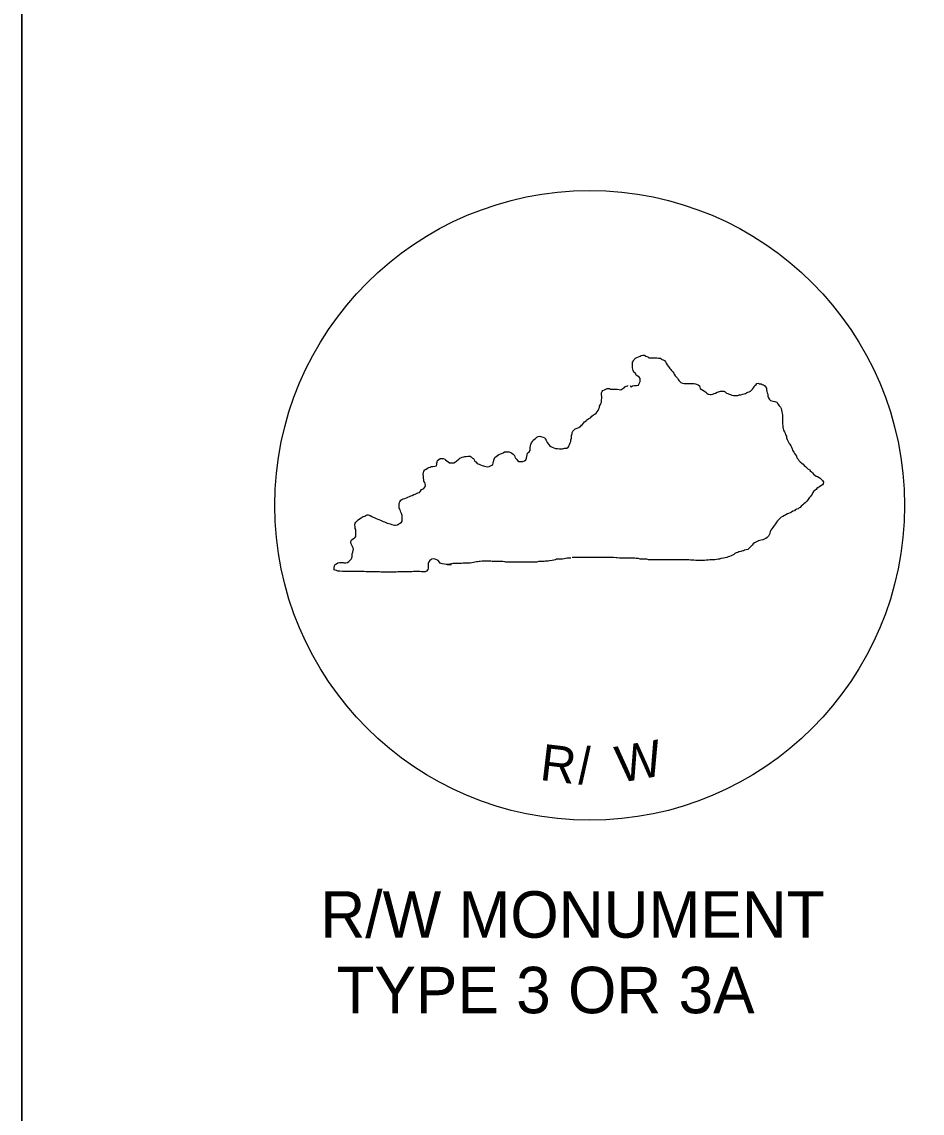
# Model space of a CAD drawing. Extents: x 1000 to 1037.6, y 1000 to 1022.2.
# Drawn here: x 1007 to 1011.18, y 1012.03 to 1017.1 of the extents above; entities that cross this region are included whole.
import ezdxf

# ---------------------------------------------------------------- set-up
doc = ezdxf.new("R2010")
doc.units = 0
for name, color, linetype in [('Level 1', 7, 'Continuous'), ('Level 10', 7, 'Continuous'), ('Level 11', 7, 'Continuous')]:
    doc.layers.add(name, color=color, linetype=linetype)

msp = doc.modelspace()

# ---------------------------------------------------------------- linework, layer by layer
at = {"layer": 'Level 1'}
msp.add_line((1008.9764, 1014.5829), (1008.9951, 1014.5829), dxfattribs=at)
for points in [[(1009.8264, 1015.4153), (1009.8285, 1015.4089), (1009.837, 1015.4131), (1009.8466, 1015.4142), (1009.8551, 1015.4153), (1009.8637, 1015.4163), (1009.8658, 1015.4206), (1009.869, 1015.427), (1009.8722, 1015.4334), (1009.8722, 1015.4419), (1009.8722, 1015.4472), (1009.8679, 1015.4536), (1009.8615, 1015.4579), (1009.8541, 1015.4632), (1009.8509, 1015.4707), (1009.8434, 1015.4771), (1009.8402, 1015.4835), (1009.8381, 1015.4909), (1009.836, 1015.4973), (1009.836, 1015.5059), (1009.837, 1015.5144), (1009.837, 1015.5229), (1009.8413, 1015.5293), (1009.8445, 1015.5357), (1009.8498, 1015.541), (1009.8562, 1015.5442), (1009.8647, 1015.5485), (1009.8722, 1015.5506), (1009.8775, 1015.5538), (1009.8839, 1015.556), (1009.8924, 1015.556), (1009.8978, 1015.5506), (1009.9074, 1015.5474), (1009.9127, 1015.5432), (1009.9212, 1015.5432), (1009.9266, 1015.5432), (1009.9351, 1015.5432), (1009.9436, 1015.5432), (1009.9489, 1015.5432), (1009.9575, 1015.5421), (1009.966, 1015.541), (1009.9702, 1015.5389), (1009.9745, 1015.5357), (1009.9788, 1015.5336), (1009.9852, 1015.5304), (1009.9894, 1015.525), (1009.9937, 1015.5187), (1009.998, 1015.5112), (1010.0022, 1015.5048), (1010.0065, 1015.4984), (1010.0097, 1015.4941), (1010.015, 1015.4888), (1010.0171, 1015.4845), (1010.0235, 1015.4782), (1010.0278, 1015.4718), (1010.0299, 1015.4675), (1010.0353, 1015.46), (1010.0395, 1015.4547), (1010.0449, 1015.4483), (1010.0491, 1015.4419), (1010.0512, 1015.4377), (1010.0555, 1015.4345), (1010.0608, 1015.4281), (1010.0683, 1015.4259), (1010.0758, 1015.4238), (1010.0843, 1015.4238), (1010.0896, 1015.4238), (1010.1013, 1015.4238), (1010.1109, 1015.4238), (1010.1216, 1015.4238), (1010.129, 1015.4227), (1010.1333, 1015.4206), (1010.1418, 1015.4174), (1010.1472, 1015.4131), (1010.1493, 1015.4067), (1010.1514, 1015.4004), (1010.1578, 1015.3961), (1010.1621, 1015.394), (1010.1685, 1015.3897), (1010.1749, 1015.3844), (1010.1813, 1015.379), (1010.1887, 1015.3748), (1010.1973, 1015.3726), (1010.2026, 1015.3726), (1010.209, 1015.3748), (1010.2154, 1015.3769), (1010.2218, 1015.379), (1010.2292, 1015.3833), (1010.2367, 1015.3854), (1010.2452, 1015.3886), (1010.2537, 1015.3886), (1010.2601, 1015.3886), (1010.2676, 1015.3844), (1010.2729, 1015.379), (1010.2793, 1015.3769), (1010.2857, 1015.3748), (1010.2921, 1015.3726), (1010.2985, 1015.3694), (1010.306, 1015.3684), (1010.3156, 1015.3684), (1010.3251, 1015.3684), (1010.3315, 1015.3705), (1010.3401, 1015.3705), (1010.3475, 1015.3737), (1010.355, 1015.3758), (1010.3614, 1015.378), (1010.3656, 1015.3812), (1010.372, 1015.3833), (1010.3784, 1015.3854), (1010.3848, 1015.3886), (1010.3891, 1015.3929), (1010.3944, 1015.3972), (1010.3987, 1015.4035), (1010.4019, 1015.4078), (1010.4051, 1015.4153), (1010.4104, 1015.4195), (1010.4136, 1015.4238), (1010.4211, 1015.4249), (1010.4264, 1015.4227), (1010.4339, 1015.4217), (1010.4381, 1015.4195), (1010.4456, 1015.4174), (1010.4498, 1015.4142), (1010.4541, 1015.4089), (1010.4584, 1015.4025), (1010.4594, 1015.394), (1010.4605, 1015.3865), (1010.4616, 1015.3812), (1010.4648, 1015.3748), (1010.4658, 1015.3652), (1010.469, 1015.3567), (1010.4722, 1015.3503), (1010.4775, 1015.3449), (1010.4839, 1015.3428), (1010.4903, 1015.3417), (1010.4978, 1015.3396), (1010.5063, 1015.3375), (1010.5106, 1015.3311), (1010.5148, 1015.3247), (1010.518, 1015.3204), (1010.5244, 1015.314), (1010.5266, 1015.3076), (1010.5287, 1015.3002), (1010.5308, 1015.2927), (1010.5319, 1015.2853), (1010.533, 1015.2767), (1010.533, 1015.2682), (1010.533, 1015.2586), (1010.533, 1015.2501), (1010.533, 1015.2416), (1010.533, 1015.2362)], [(1008.9279, 1015.0487), (1008.929, 1015.0593), (1008.9311, 1015.0668), (1008.9375, 1015.071), (1008.9439, 1015.0753), (1008.9493, 1015.0753), (1008.9578, 1015.0753), (1008.9642, 1015.0721), (1008.9684, 1015.0689), (1008.9738, 1015.0646), (1008.9802, 1015.0593), (1008.9866, 1015.0561), (1008.9961, 1015.055), (1009.0068, 1015.055), (1009.0143, 1015.0593), (1009.0185, 1015.0625), (1009.0217, 1015.0668), (1009.0292, 1015.0721), (1009.0345, 1015.0764), (1009.0388, 1015.0785), (1009.0452, 1015.0817), (1009.0526, 1015.0838), (1009.058, 1015.0849), (1009.0633, 1015.0849), (1009.0729, 1015.086), (1009.0825, 1015.086), (1009.0878, 1015.0838), (1009.0931, 1015.0774), (1009.0974, 1015.0753), (1009.1006, 1015.0689), (1009.1049, 1015.0636), (1009.1091, 1015.0593), (1009.1144, 1015.0529), (1009.1187, 1015.0508), (1009.124, 1015.0487), (1009.1304, 1015.0455), (1009.1379, 1015.0433), (1009.1443, 1015.0412), (1009.1496, 1015.0391), (1009.1549, 1015.038), (1009.1635, 1015.0369), (1009.1709, 1015.038), (1009.1773, 1015.0412), (1009.1837, 1015.0444), (1009.188, 1015.0476), (1009.1901, 1015.054), (1009.1912, 1015.0614), (1009.1933, 1015.0721), (1009.1976, 1015.0796), (1009.204, 1015.0849), (1009.2093, 1015.0892), (1009.2157, 1015.0934), (1009.2232, 1015.0966), (1009.2285, 1015.0987), (1009.2359, 1015.1019), (1009.2423, 1015.1062), (1009.2477, 1015.1062), (1009.2573, 1015.1062), (1009.2637, 1015.1062), (1009.2711, 1015.103), (1009.2754, 1015.0998), (1009.2818, 1015.0955), (1009.2882, 1015.0892), (1009.2903, 1015.0838), (1009.2935, 1015.0774), (1009.2978, 1015.0721), (1009.302, 1015.0657), (1009.3084, 1015.0614), (1009.3137, 1015.0614), (1009.3191, 1015.0614), (1009.3276, 1015.0614), (1009.3351, 1015.0646), (1009.3404, 1015.07), (1009.3436, 1015.0774), (1009.3457, 1015.0849), (1009.3478, 1015.0923), (1009.3489, 1015.1009), (1009.3564, 1015.1062), (1009.3606, 1015.1126), (1009.3606, 1015.1179), (1009.3606, 1015.1265), (1009.3628, 1015.135), (1009.3638, 1015.1403), (1009.367, 1015.1478), (1009.3713, 1015.1542), (1009.3756, 1015.1606), (1009.382, 1015.1659), (1009.3862, 1015.1691), (1009.3926, 1015.1744), (1009.399, 1015.1776), (1009.4065, 1015.1787), (1009.4161, 1015.1765), (1009.4214, 1015.1744), (1009.4278, 1015.1723), (1009.431, 1015.167), (1009.4352, 1015.1606), (1009.4374, 1015.1563), (1009.4406, 1015.1499), (1009.4459, 1015.1424), (1009.4512, 1015.136), (1009.4576, 1015.1318), (1009.464, 1015.1275), (1009.4715, 1015.1254), (1009.4789, 1015.1222), (1009.4885, 1015.1222), (1009.4981, 1015.1211), (1009.5066, 1015.1211), (1009.512, 1015.1211), (1009.5205, 1015.1233), (1009.5258, 1015.1233), (1009.5312, 1015.1233), (1009.5376, 1015.1275), (1009.5418, 1015.1339), (1009.5439, 1015.1403), (1009.5471, 1015.1478), (1009.5503, 1015.1542), (1009.5503, 1015.1627), (1009.5525, 1015.1701), (1009.5535, 1015.1755), (1009.5535, 1015.1819), (1009.5557, 1015.1893), (1009.5557, 1015.1957), (1009.5589, 1015.2032), (1009.5653, 1015.2085), (1009.5706, 1015.2138), (1009.5791, 1015.216), (1009.5876, 1015.2202), (1009.593, 1015.2234), (1009.5972, 1015.2256), (1009.6004, 1015.2298), (1009.6047, 1015.233), (1009.609, 1015.2394), (1009.6143, 1015.2458), (1009.6207, 1015.2501), (1009.6228, 1015.2543), (1009.6292, 1015.2586), (1009.6335, 1015.2618), (1009.6409, 1015.265), (1009.6484, 1015.2714), (1009.6548, 1015.2778), (1009.6612, 1015.281), (1009.6676, 1015.2863), (1009.6729, 1015.2927), (1009.6772, 1015.2991), (1009.6804, 1015.3055), (1009.6825, 1015.313), (1009.6825, 1015.3183), (1009.6878, 1015.3268), (1009.69, 1015.3311), (1009.6921, 1015.3375), (1009.6932, 1015.346), (1009.6942, 1015.3556), (1009.6942, 1015.3641), (1009.6932, 1015.3716), (1009.6932, 1015.3801), (1009.6953, 1015.3865), (1009.6995, 1015.3918), (1009.7059, 1015.394), (1009.7123, 1015.3982), (1009.7187, 1015.4004), (1009.7241, 1015.4014), (1009.7294, 1015.4004), (1009.7336, 1015.3982), (1009.7432, 1015.3972), (1009.7486, 1015.3972), (1009.755, 1015.3972), (1009.7646, 1015.3972), (1009.7741, 1015.3961), (1009.7827, 1015.395), (1009.7912, 1015.4004), (1009.7976, 1015.4035), (1009.8008, 1015.4089), (1009.8072, 1015.4121), (1009.8146, 1015.4131), (1009.8146, 1015.4142)], [(1010.533, 1015.2362), (1010.5351, 1015.2266), (1010.5351, 1015.2213), (1010.5362, 1015.2138), (1010.5383, 1015.2064), (1010.5426, 1015.1989), (1010.5458, 1015.1925), (1010.5479, 1015.1861), (1010.5511, 1015.1787), (1010.5521, 1015.1712), (1010.5543, 1015.1638), (1010.5575, 1015.1574), (1010.5617, 1015.151), (1010.5639, 1015.1456), (1010.5671, 1015.1414), (1010.5713, 1015.1339), (1010.5756, 1015.1286), (1010.5777, 1015.1211), (1010.5799, 1015.1137), (1010.5831, 1015.1094), (1010.5852, 1015.1051), (1010.5884, 1015.0987), (1010.5937, 1015.0923), (1010.598, 1015.086), (1010.6001, 1015.0785), (1010.6065, 1015.0721), (1010.6097, 1015.0657), (1010.6161, 1015.0593), (1010.6225, 1015.054), (1010.6289, 1015.0487), (1010.6342, 1015.0433), (1010.6406, 1015.038), (1010.6459, 1015.0316), (1010.6523, 1015.0263), (1010.6598, 1015.0231), (1010.6619, 1015.0188), (1010.6673, 1015.0135), (1010.6726, 1015.0082), (1010.6779, 1015.0028), (1010.6832, 1014.9975), (1010.6896, 1014.9932), (1010.696, 1014.9911), (1010.7035, 1014.9868), (1010.7088, 1014.9836), (1010.7152, 1014.9783), (1010.7195, 1014.973), (1010.7237, 1014.9655), (1010.7227, 1014.9581), (1010.7184, 1014.9527), (1010.712, 1014.9485), (1010.7056, 1014.9442), (1010.6992, 1014.941), (1010.6928, 1014.9357), (1010.6896, 1014.9314), (1010.6843, 1014.9282), (1010.6779, 1014.9229), (1010.6736, 1014.9176), (1010.6715, 1014.9101), (1010.6662, 1014.9037), (1010.6619, 1014.8973), (1010.6577, 1014.892), (1010.6523, 1014.8856), (1010.6459, 1014.8771), (1010.6385, 1014.8696), (1010.6321, 1014.8653), (1010.6278, 1014.86), (1010.6204, 1014.8547), (1010.615, 1014.8483), (1010.6108, 1014.8462), (1010.6065, 1014.8419), (1010.599, 1014.8398), (1010.5926, 1014.8376), (1010.5884, 1014.8323), (1010.582, 1014.8302), (1010.5756, 1014.8259), (1010.5692, 1014.8227), (1010.5617, 1014.8206), (1010.5564, 1014.8184), (1010.549, 1014.8131), (1010.5426, 1014.8099), (1010.5351, 1014.8067), (1010.5276, 1014.8035), (1010.5202, 1014.7971), (1010.5159, 1014.7918), (1010.5106, 1014.7854), (1010.5053, 1014.779), (1010.501, 1014.7726), (1010.4957, 1014.7662), (1010.4914, 1014.7598), (1010.4882, 1014.7556), (1010.4839, 1014.7492), (1010.4786, 1014.7428), (1010.4754, 1014.7364)], [(1008.9951, 1014.5829), (1008.9898, 1014.5829), (1008.9812, 1014.5829), (1008.9716, 1014.5829), (1008.9631, 1014.585), (1008.9525, 1014.5861), (1008.9439, 1014.5893), (1008.9397, 1014.5946), (1008.9343, 1014.601), (1008.9279, 1014.6053), (1008.9205, 1014.6085), (1008.9109, 1014.6096), (1008.9034, 1014.6085), (1008.9002, 1014.6042), (1008.8949, 1014.601), (1008.8906, 1014.5957), (1008.8874, 1014.5882), (1008.8874, 1014.5797), (1008.8874, 1014.5712), (1008.8874, 1014.5659), (1008.8853, 1014.5595), (1008.88, 1014.552), (1008.8736, 1014.5488), (1008.8651, 1014.5488), (1008.8565, 1014.5488), (1008.848, 1014.5499), (1008.8427, 1014.5499), (1008.8342, 1014.5499), (1008.8246, 1014.5499), (1008.8192, 1014.5499), (1008.8118, 1014.5488), (1008.8054, 1014.5488), (1008.7947, 1014.5488), (1008.7862, 1014.5488), (1008.7798, 1014.5488), (1008.7745, 1014.5488), (1008.7691, 1014.5488), (1008.7627, 1014.5488), (1008.7574, 1014.5488), (1008.7521, 1014.5488), (1008.7468, 1014.5488), (1008.7393, 1014.5477), (1008.7286, 1014.5477), (1008.7222, 1014.5477), (1008.7159, 1014.5477), (1008.7095, 1014.5477), (1008.7041, 1014.5477), (1008.6988, 1014.5477), (1008.6892, 1014.5477), (1008.6796, 1014.5477), (1008.6743, 1014.5477), (1008.669, 1014.5477), (1008.6615, 1014.5488), (1008.653, 1014.5488), (1008.6444, 1014.5488), (1008.6381, 1014.5488), (1008.6306, 1014.5488), (1008.6253, 1014.5488), (1008.6199, 1014.5488), (1008.6103, 1014.5488), (1008.5997, 1014.5488), (1008.5901, 1014.5499), (1008.5816, 1014.5499), (1008.5762, 1014.5499), (1008.5666, 1014.5499), (1008.5613, 1014.5499), (1008.5539, 1014.5499), (1008.5475, 1014.5499), (1008.5389, 1014.5499), (1008.5325, 1014.5499), (1008.5261, 1014.5499), (1008.5166, 1014.5499), (1008.508, 1014.5509), (1008.4995, 1014.5509), (1008.4899, 1014.5509), (1008.4771, 1014.552), (1008.4686, 1014.552), (1008.4611, 1014.5552), (1008.4547, 1014.5563), (1008.4505, 1014.5584), (1008.4505, 1014.5691), (1008.4526, 1014.5765), (1008.4547, 1014.5829), (1008.4611, 1014.5861), (1008.4675, 1014.5914), (1008.475, 1014.5925), (1008.4835, 1014.5925), (1008.492, 1014.5925), (1008.4963, 1014.5904), (1008.5048, 1014.5904), (1008.5134, 1014.5925), (1008.5187, 1014.5968), (1008.524, 1014.6021), (1008.5293, 1014.6074), (1008.5325, 1014.6138), (1008.5347, 1014.6181), (1008.5347, 1014.6234), (1008.5347, 1014.6319), (1008.5368, 1014.6405), (1008.5389, 1014.6479), (1008.5411, 1014.6554), (1008.5379, 1014.6618), (1008.5357, 1014.666), (1008.5325, 1014.6724), (1008.5293, 1014.6788), (1008.5283, 1014.6863), (1008.5293, 1014.6938), (1008.5347, 1014.6991), (1008.5411, 1014.7033), (1008.5475, 1014.7065), (1008.5507, 1014.7129), (1008.5517, 1014.7204), (1008.5517, 1014.7289), (1008.5507, 1014.7364), (1008.5507, 1014.746), (1008.5485, 1014.7502), (1008.5485, 1014.7588), (1008.5475, 1014.7673), (1008.5485, 1014.7758), (1008.5517, 1014.7801), (1008.5571, 1014.7854), (1008.5624, 1014.7907), (1008.5688, 1014.795), (1008.5762, 1014.8003), (1008.5848, 1014.8057), (1008.5933, 1014.8078), (1008.5976, 1014.8099), (1008.6039, 1014.8131), (1008.6093, 1014.8131), (1008.6178, 1014.8099), (1008.6263, 1014.8057), (1008.6327, 1014.8025), (1008.6391, 1014.7993), (1008.6455, 1014.7971), (1008.653, 1014.7929), (1008.6583, 1014.7918), (1008.6658, 1014.7897), (1008.6722, 1014.7865), (1008.6786, 1014.7833), (1008.6849, 1014.7811), (1008.6913, 1014.778), (1008.6977, 1014.7758), (1008.7041, 1014.7737), (1008.7105, 1014.7716), (1008.718, 1014.7684), (1008.7254, 1014.7673), (1008.7308, 1014.7662), (1008.7361, 1014.7662), (1008.7446, 1014.7673), (1008.751, 1014.7716), (1008.7574, 1014.7758), (1008.7638, 1014.7801), (1008.7659, 1014.7843), (1008.767, 1014.7929), (1008.767, 1014.8014), (1008.7659, 1014.811), (1008.7638, 1014.8195), (1008.7606, 1014.8259), (1008.7585, 1014.8323), (1008.7564, 1014.8387), (1008.7532, 1014.8462), (1008.7521, 1014.8547), (1008.7521, 1014.8632), (1008.7542, 1014.8707), (1008.7564, 1014.8749), (1008.7606, 1014.8813), (1008.7649, 1014.8845), (1008.7713, 1014.8888), (1008.7787, 1014.8899), (1008.7862, 1014.8931), (1008.7926, 1014.8962), (1008.8, 1014.8994), (1008.8064, 1014.9016), (1008.8128, 1014.9037), (1008.8203, 1014.908), (1008.8267, 1014.9101), (1008.8331, 1014.9122), (1008.8395, 1014.9154), (1008.8469, 1014.9176), (1008.8523, 1014.924), (1008.8565, 1014.9314), (1008.8608, 1014.9336), (1008.8672, 1014.9367), (1008.8725, 1014.9421), (1008.8747, 1014.9495), (1008.8736, 1014.9581), (1008.8715, 1014.9645), (1008.8672, 1014.9709), (1008.8672, 1014.9762), (1008.8661, 1014.9847), (1008.8651, 1014.9932), (1008.864, 1015.0007), (1008.8661, 1015.0082), (1008.8672, 1015.0167), (1008.8725, 1015.0231), (1008.8789, 1015.0263), (1008.8842, 1015.0305), (1008.8906, 1015.0337), (1008.897, 1015.0359), (1008.9013, 1015.038), (1008.9098, 1015.038), (1008.9183, 1015.0391), (1008.9258, 1015.0412), (1008.9279, 1015.0487), (1008.9269, 1015.055)], [(1010.4754, 1014.7364), (1010.4743, 1014.7268), (1010.4712, 1014.7215), (1010.468, 1014.7151), (1010.4626, 1014.7087), (1010.4562, 1014.7044), (1010.4488, 1014.7002), (1010.4413, 1014.698), (1010.4339, 1014.6959), (1010.4285, 1014.6948), (1010.4211, 1014.6927), (1010.4157, 1014.6906), (1010.4093, 1014.6874), (1010.4029, 1014.6831), (1010.3976, 1014.6788), (1010.3923, 1014.6724), (1010.388, 1014.6682), (1010.3838, 1014.6628), (1010.3774, 1014.6575), (1010.372, 1014.6533), (1010.3646, 1014.6511), (1010.3571, 1014.6501), (1010.3529, 1014.6469), (1010.3475, 1014.6469), (1010.3401, 1014.6437), (1010.3305, 1014.6415), (1010.3262, 1014.6394), (1010.3187, 1014.6373), (1010.3124, 1014.6341), (1010.307, 1014.6298), (1010.3006, 1014.6266), (1010.2942, 1014.6234), (1010.2868, 1014.6202), (1010.2804, 1014.6181), (1010.274, 1014.616), (1010.2665, 1014.6138), (1010.2591, 1014.6117), (1010.2473, 1014.6106), (1010.2399, 1014.6074), (1010.2346, 1014.6074), (1010.2271, 1014.6064), (1010.2196, 1014.6053), (1010.2132, 1014.6053), (1010.2036, 1014.6053), (1010.1951, 1014.6053), (1010.1877, 1014.6032), (1010.1791, 1014.6032), (1010.1717, 1014.6021), (1010.1631, 1014.6021), (1010.1578, 1014.6021), (1010.1461, 1014.6021), (1010.1397, 1014.6021), (1010.1312, 1014.6021), (1010.1216, 1014.6032), (1010.1131, 1014.6032), (1010.1067, 1014.6032), (1010.0981, 1014.6053), (1010.0917, 1014.6053), (1010.0853, 1014.6053), (1010.08, 1014.6053), (1010.0747, 1014.6053), (1010.0694, 1014.6053), (1010.0576, 1014.6053), (1010.0491, 1014.6053), (1010.0385, 1014.6053), (1010.031, 1014.6042), (1010.0257, 1014.6042), (1010.015, 1014.6042), (1010.0086, 1014.6042), (1010.0022, 1014.6042), (1009.9937, 1014.6042), (1009.982, 1014.6042), (1009.9756, 1014.6042), (1009.966, 1014.6042), (1009.9607, 1014.6042), (1009.9521, 1014.6042), (1009.9436, 1014.6042), (1009.9351, 1014.6042), (1009.9287, 1014.6042), (1009.9212, 1014.6053), (1009.9106, 1014.6053), (1009.9031, 1014.6074), (1009.8956, 1014.6085), (1009.8871, 1014.6085), (1009.8786, 1014.6085), (1009.8722, 1014.6085), (1009.8637, 1014.6106), (1009.8541, 1014.6106), (1009.8477, 1014.6117), (1009.8381, 1014.6117), (1009.8285, 1014.6117), (1009.8168, 1014.6117), (1009.8114, 1014.6117), (1009.8061, 1014.6117), (1009.7997, 1014.6117), (1009.7912, 1014.6117), (1009.7848, 1014.6117), (1009.7763, 1014.6117), (1009.7656, 1014.6138), (1009.7603, 1014.6138), (1009.7486, 1014.6149), (1009.7422, 1014.6149), (1009.7368, 1014.6149), (1009.7283, 1014.6149), (1009.7187, 1014.6149), (1009.7113, 1014.616), (1009.7059, 1014.616), (1009.7006, 1014.616), (1009.69, 1014.616), (1009.6836, 1014.616), (1009.6772, 1014.616), (1009.6708, 1014.616), (1009.6654, 1014.616), (1009.6548, 1014.616), (1009.6484, 1014.6149), (1009.6399, 1014.6149), (1009.6335, 1014.6149), (1009.6239, 1014.6149), (1009.6175, 1014.6149), (1009.6111, 1014.6149), (1009.6047, 1014.6149), (1009.5983, 1014.6149), (1009.5908, 1014.6149), (1009.5823, 1014.6149), (1009.5738, 1014.6149), (1009.5653, 1014.6149), (1009.5561, 1014.6159)], [(1009.5503, 1014.6128), (1009.5418, 1014.6117), (1009.5333, 1014.6117), (1009.5258, 1014.6106), (1009.5184, 1014.6096), (1009.5109, 1014.6074), (1009.5002, 1014.6074), (1009.4917, 1014.6074), (1009.4832, 1014.6074), (1009.4789, 1014.6053), (1009.4704, 1014.6032), (1009.4629, 1014.601), (1009.4512, 1014.6), (1009.4448, 1014.5978), (1009.4395, 1014.5978), (1009.432, 1014.5978), (1009.4267, 1014.5968), (1009.4203, 1014.5968), (1009.415, 1014.5968), (1009.4054, 1014.5968), (1009.4001, 1014.5968), (1009.3926, 1014.5946), (1009.383, 1014.5946), (1009.3713, 1014.5946), (1009.3638, 1014.5936), (1009.3585, 1014.5936), (1009.3532, 1014.5936), (1009.3415, 1014.5936), (1009.3361, 1014.5936), (1009.3297, 1014.5936), (1009.3244, 1014.5936), (1009.3127, 1014.5936), (1009.3031, 1014.5936), (1009.2967, 1014.5936), (1009.2914, 1014.5936), (1009.285, 1014.5936), (1009.2764, 1014.5936), (1009.2679, 1014.5936), (1009.2626, 1014.5936), (1009.2551, 1014.5936), (1009.2487, 1014.5936), (1009.2434, 1014.5957), (1009.2338, 1014.5968), (1009.2253, 1014.5968), (1009.22, 1014.5968), (1009.2104, 1014.5968), (1009.2029, 1014.5968), (1009.1912, 1014.5968), (1009.1848, 1014.5968), (1009.1784, 1014.5978), (1009.1709, 1014.5978), (1009.1635, 1014.5978), (1009.1571, 1014.5978), (1009.1517, 1014.5978), (1009.1432, 1014.5978), (1009.1379, 1014.5978), (1009.1294, 1014.5968), (1009.124, 1014.5968), (1009.1166, 1014.5957), (1009.1112, 1014.5957), (1009.1038, 1014.5946), (1009.0985, 1014.5925), (1009.091, 1014.5904), (1009.0825, 1014.5893), (1009.0761, 1014.5893), (1009.0654, 1014.5893), (1009.059, 1014.5893), (1009.0494, 1014.5893), (1009.042, 1014.5872), (1009.0366, 1014.5872), (1009.0281, 1014.5872), (1009.0196, 1014.5872), (1009.0111, 1014.5872), (1009.0015, 1014.5872), (1008.9961, 1014.5861), (1008.9887, 1014.585), (1008.9764, 1014.5829)]]:
    msp.add_lwpolyline(points, dxfattribs=at)
msp.add_circle((1009.6377, 1014.8575), 1.4625, dxfattribs=at)
at = {"layer": 'Level 10'}
msp.add_line((1007, 1021.5), (1007, 1000.5), dxfattribs=at)
at = {"layer": 'Level 11'}
msp.add_lwpolyline([(1007, 1021.5), (1035.5, 1021.5), (1035.5, 1000.5), (1007, 1000.5)], close=True, dxfattribs=at)

# ---------------------------------------------------------------- texts
at = {"layer": 'Level 1'}
for s, rotation, p in [('R', 353.2648, (1009.4021, 1013.5826)), ('/', 1.3855, (1009.5846, 1013.5621)), ('W', 9.7768, (1009.7743, 1013.5683))]:
    msp.add_text(s, height=0.1687, rotation=rotation, dxfattribs=at).set_placement(p)
for s, p in [('R/W MONUMENT', (1008.3867, 1012.8493)), ('TYPE 3 OR 3A', (1008.4615, 1012.4983))]:
    msp.add_text(s, height=0.216, dxfattribs=at).set_placement(p)

doc.saveas('drawing.dxf')
